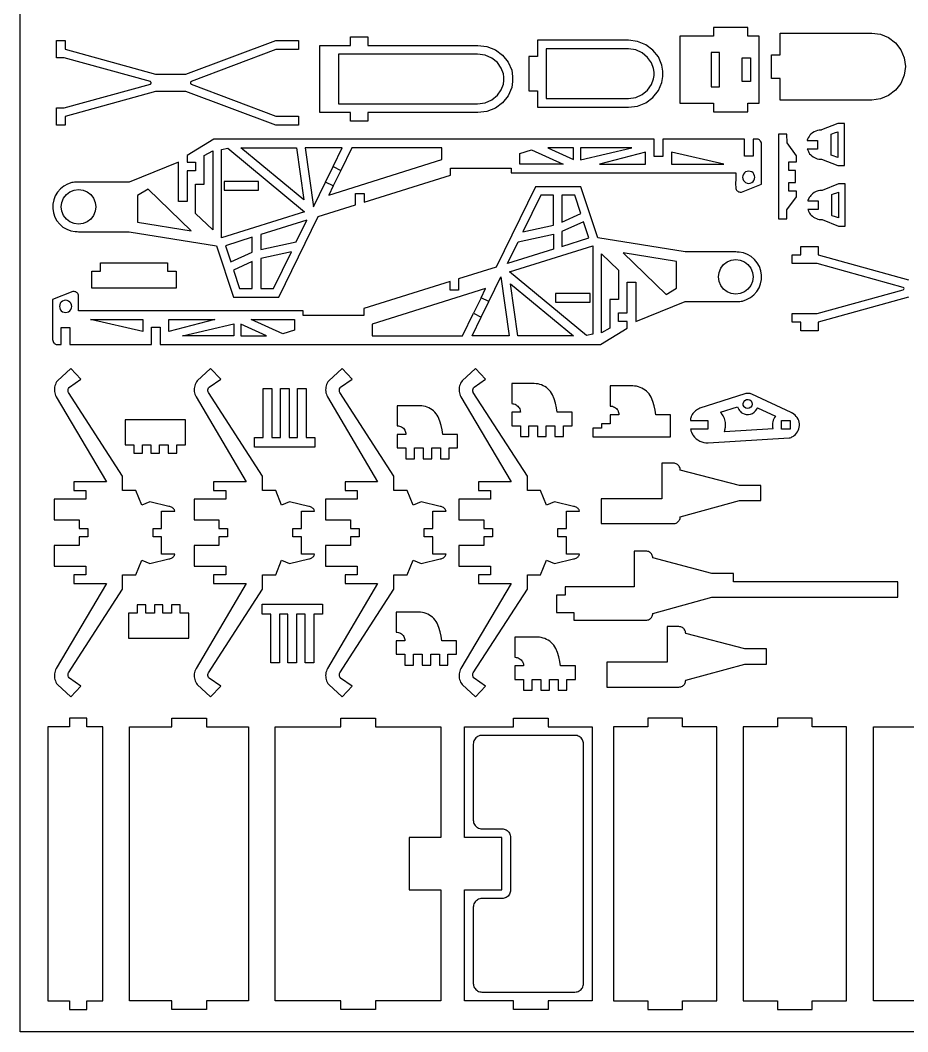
# Model space of a CAD drawing. Extents: x -160 to 304, y -193 to 452.
# Drawn here: x -160.3 to 148.4, y -193.1 to 158.5 of the extents above; entities that cross this region are included whole.
import ezdxf

# ---------------------------------------------------------------- set-up
doc = ezdxf.new("R2010")
doc.units = 0
doc.header["$MEASUREMENT"] = 0
doc.layers.get('0').update_dxf_attribs({"linetype": 'CONTINUOUS'})
doc.layers.add('ENGRAVE', color=1, linetype='CONTINUOUS')
doc.layers.add('LAYER_1', color=18, linetype='CONTINUOUS')

msp = doc.modelspace()

# ---------------------------------------------------------------- linework, layer by layer
msp.add_lwpolyline([(-160.27, -193.09), (-160.27, 452.13), (303.91, 452.13), (303.91, -193.09)], close=True)
at = {"layer": 'ENGRAVE'}
for points in [[(-99.27, 91.29), (-99.27, 101.46), (-96.25, 101.46), (-96.25, 111.45), (-93.34, 113.04), (-93.34, 85.59)], [(-90.33, 82.79), (-90.33, 113.56), (-88.06, 113.95), (-61.37, 91.87)], [(-83.57, 114.14), (-64.21, 114.14), (-61.68, 96.03)], [(-119.43, 88.29), (-100.82, 85.29), (-115.82, 99.7), (-119.43, 97.5)], [(9.92, 71.02), (38.89, 80.11), (38.89, 49.34), (36.61, 48.95)], [(49.38, 77.61), (64.38, 63.19), (67.99, 65.39), (67.99, 74.61)], [(41.89, 49.85), (41.89, 77.3), (47.82, 71.61), (47.82, 61.43), (44.81, 61.43), (44.81, 51.45)], [(12.77, 48.76), (10.23, 66.86), (32.12, 48.76)], [(-0.49, -179.18), (-0.1, -179.25), (0.29, -179.28), (32.63, -179.28), (33.02, -179.25), (33.41, -179.18), (33.78, -179.05), (34.13, -178.88), (34.46, -178.66), (34.75, -178.4), (35.01, -178.1), (35.23, -177.78), (35.41, -177.42), (35.53, -177.05), (35.61, -176.67), (35.64, -176.27), (35.64, -93.08), (35.61, -92.69), (35.53, -92.3), (35.41, -91.93), (35.23, -91.58), (35.01, -91.25), (34.75, -90.95), (34.46, -90.69), (34.13, -90.48), (33.78, -90.3), (33.41, -90.17), (33.02, -90.1), (32.63, -90.07), (0.29, -90.07), (-0.1, -90.1), (-0.49, -90.17), (-0.86, -90.3), (-1.21, -90.48), (-1.54, -90.69), (-1.84, -90.95), (-2.1, -91.25), (-2.31, -91.58), (-2.49, -91.93), (-2.61, -92.3), (-2.69, -92.69), (-2.72, -93.08), (-2.72, -119.55), (-2.69, -119.94), (-2.61, -120.33), (-2.49, -120.7), (-2.31, -121.05), (-2.1, -121.38), (-1.84, -121.67), (-1.54, -121.93), (-1.21, -122.15), (-0.86, -122.33), (-0.49, -122.45), (-0.1, -122.53), (0.29, -122.56), (7.22, -122.56), (7.61, -122.58), (8, -122.66), (8.37, -122.78), (8.73, -122.96), (9.05, -123.18), (9.35, -123.44), (9.61, -123.73), (9.83, -124.06), (10, -124.41), (10.13, -124.79), (10.2, -125.17), (10.23, -125.56), (10.23, -143.79), (10.2, -144.18), (10.13, -144.57), (10, -144.94), (9.83, -145.29), (9.61, -145.62), (9.35, -145.92), (9.05, -146.18), (8.73, -146.39), (8.37, -146.57), (8, -146.69), (7.61, -146.77), (7.22, -146.8), (0.29, -146.8), (-0.1, -146.82), (-0.49, -146.9), (-0.86, -147.03), (-1.21, -147.2), (-1.54, -147.42), (-1.84, -147.68), (-2.1, -147.97), (-2.31, -148.3), (-2.49, -148.65), (-2.61, -149.03), (-2.69, -149.41), (-2.72, -149.8), (-2.72, -176.27), (-2.69, -176.67), (-2.61, -177.05), (-2.49, -177.42), (-2.31, -177.78), (-2.1, -178.1), (-1.84, -178.4), (-1.54, -178.66), (-1.21, -178.88), (-0.86, -179.05)]]:
    msp.add_lwpolyline(points, close=True, dxfattribs=at)
for points in [[(-51.47, 107.59), (-48.27, 114.14), (-61.18, 114.14), (-58.31, 93.66), (-54.12, 102.19)], [(-51.42, 100.87), (-52.99, 97.66), (-13.61, 110.02), (-13.61, 114.14), (-44.92, 114.14), (-48.78, 106.27)], [(2.68, 60.71), (6.86, 69.24), (9.73, 48.76), (-3.17, 48.76), (0.03, 55.31)], [(-0.02, 62.03), (1.55, 65.23), (-37.83, 52.88), (-37.83, 48.76), (-6.52, 48.76), (-2.67, 56.63)]]:
    msp.add_lwpolyline(points, dxfattribs=at)
at = {"layer": 'LAYER_1'}
for points in [[(69.08, 129.65), (80.75, 129.65), (80.75, 126.64), (92.78, 126.64), (92.78, 129.65), (96.73, 129.65), (96.73, 152.95), (92.78, 152.95), (92.78, 155.96), (80.75, 155.96), (80.75, 152.95), (69.08, 152.95)], [(-144.61, 122.05), (-147.62, 122.05), (-147.62, 128.05), (-144.93, 128.05), (-115.02, 136.29), (-114.94, 136.32), (-114.86, 136.38), (-114.8, 136.44), (-114.75, 136.52), (-114.72, 136.61), (-114.71, 136.7), (-114.72, 136.8), (-114.75, 136.88), (-114.8, 136.96), (-114.86, 137.03), (-114.94, 137.08), (-115.02, 137.12), (-144.93, 145.37), (-147.62, 145.37), (-147.62, 151.38), (-144.61, 151.38), (-144.61, 148.37), (-113.2, 139.72), (-102.67, 139.72), (-71.34, 151.37), (-63.48, 151.37), (-63.48, 148.26), (-71.34, 148.26), (-100.79, 137.13), (-100.88, 137.09), (-100.96, 137.04), (-101.02, 136.97), (-101.07, 136.89), (-101.1, 136.81), (-101.11, 136.71), (-101.1, 136.62), (-101.07, 136.53), (-101.02, 136.45), (-100.96, 136.39), (-100.88, 136.33), (-100.79, 136.3), (-71.34, 125.16), (-63.48, 125.16), (-63.48, 122.05), (-71.34, 122.05), (-102.67, 133.71), (-113.2, 133.71), (-144.61, 125.05)], [(-56.04, 126.39), (-56.04, 149.71), (-45.39, 149.71), (-45.39, 152.72), (-39.37, 152.72), (-39.37, 149.71), (-1.13, 149.71), (2.02, 149.32), (4.96, 148.15), (7.49, 146.3), (9.43, 143.88), (10.64, 141.07), (10.94, 138.96), (10.94, 137.15), (10.64, 135.04), (9.43, 132.22), (7.49, 129.81), (4.96, 127.95), (2.02, 126.79), (-1.13, 126.39), (-39.37, 126.39), (-39.37, 123.38), (-45.39, 123.38), (-45.39, 126.39)], [(19.56, 128.21), (51.27, 128.21), (54.37, 128.61), (57.27, 129.77), (59.75, 131.62), (61.66, 134.04), (62.86, 136.85), (63.15, 138.96), (63.15, 140.77), (62.86, 142.89), (61.66, 145.7), (59.75, 148.11), (57.27, 149.97), (54.37, 151.13), (51.27, 151.53), (19.56, 151.53), (19.56, 145.87), (16.56, 145.87), (16.56, 133.88), (19.56, 133.88)], [(103.94, 130.68), (103.94, 138.21), (100.95, 138.21), (100.95, 146.45), (103.95, 146.45), (103.95, 153.99), (135.87, 154.01), (138.89, 153.61), (141.7, 152.45), (144.12, 150.6), (145.97, 148.18), (147.14, 145.37), (147.54, 142.36), (147.14, 139.34), (145.98, 136.53), (144.13, 134.11), (141.71, 132.26), (138.9, 131.09), (135.88, 130.7)], [(22.56, 131.21), (51.2, 131.21), (53.75, 131.58), (56.03, 132.61), (57.91, 134.2), (59.26, 136.12), (59.99, 138.07), (60.14, 139.29), (60.14, 140.45), (59.99, 141.67), (59.26, 143.62), (57.91, 145.54), (56.03, 147.12), (53.75, 148.16), (51.2, 148.53), (22.56, 148.53)], [(1.4, 146.35), (-1.21, 146.71), (-49.59, 146.71), (-49.59, 129.39), (-1.21, 129.39), (1.4, 129.76), (3.73, 130.8), (5.66, 132.38), (7.02, 134.3), (7.78, 136.25), (7.93, 137.47), (7.93, 138.63), (7.78, 139.86), (7.02, 141.81), (5.66, 143.72), (3.73, 145.31)], [(79.94, 135.31), (82.94, 135.31), (82.94, 147.3), (79.94, 147.3)], [(90.72, 137.18), (90.72, 145.42), (93.72, 145.42), (93.72, 137.18)], [(121.7, 111.62), (121.7, 118.85), (122.87, 119.33), (124.09, 119.66), (124.09, 110.81), (123.68, 110.9), (122.47, 111.28)], [(103.37, 89.5), (106.36, 89.5), (106.36, 92.52), (109.7, 97.05), (109.7, 99.11), (106.95, 99.11), (106.95, 102.11), (109.31, 102.11), (109.31, 106.24), (106.95, 106.24), (106.95, 109.24), (109.7, 109.24), (109.7, 111.3), (106.37, 115.84), (106.36, 118.84), (103.37, 118.84)], [(13.41, 108.39), (13.41, 112.19), (17.5, 113.46), (28.51, 108.39)], [(23.23, 114.14), (32.1, 110.05), (32.1, 114.14)], [(34.52, 109.94), (52.43, 114.14), (34.52, 114.14)], [(41.11, 108.39), (57.18, 108.39), (57.18, 112.59)], [(66.2, 108.39), (84.44, 108.39), (66.2, 112.6)], [(-54.12, 102.19), (-51.47, 107.59), (-48.78, 106.27), (-51.42, 100.87)], [(91.54, 102.38), (91.98, 102.04), (92.49, 101.83), (93.04, 101.75), (93.59, 101.83), (94.1, 102.04), (94.54, 102.38), (94.88, 102.82), (95.09, 103.33), (95.17, 103.88), (95.09, 104.43), (94.88, 104.94), (94.54, 105.38), (94.1, 105.72), (93.59, 105.93), (93.04, 106.01), (92.49, 105.93), (91.98, 105.72), (91.54, 105.38), (91.2, 104.94), (90.99, 104.43), (90.91, 103.88), (90.99, 103.33), (91.2, 102.82)], [(-89.39, 99.37), (-77.36, 99.37), (-77.36, 102.38), (-89.39, 102.38)], [(-145.78, 92.06), (-145.99, 93.62), (-145.78, 95.17), (-145.18, 96.63), (-144.23, 97.87), (-142.98, 98.83), (-141.53, 99.43), (-139.97, 99.63), (-138.41, 99.43), (-136.96, 98.83), (-135.72, 97.87), (-134.76, 96.63), (-134.16, 95.17), (-133.95, 93.62), (-134.16, 92.06), (-134.76, 90.61), (-135.72, 89.36), (-136.96, 88.41), (-138.41, 87.8), (-139.97, 87.6), (-141.53, 87.8), (-142.98, 88.41), (-144.23, 89.36), (-145.18, 90.61)], [(123.28, 90.09), (122.1, 90.54), (121.91, 90.63), (121.91, 97.86), (122.49, 98.12), (123.69, 98.53), (124.3, 98.67), (124.3, 89.82)], [(14.54, 84.91), (25.11, 87.22), (25.11, 97.61), (20.77, 97.61)], [(28.12, 88.33), (34.65, 91.25), (32.55, 97.61), (28.12, 97.61)], [(-76.55, 78.75), (-64.3, 81.43), (-60.6, 88.97), (-76.55, 83.97)], [(37.45, 82.8), (35.6, 88.38), (28.12, 85.03), (28.12, 79.87)], [(-87.05, 74.52), (-79.56, 77.86), (-79.56, 83.02), (-88.89, 80.1)], [(9.16, 73.92), (12.86, 81.47), (25.11, 84.14), (25.11, 78.93)], [(-76.55, 65.28), (-72.21, 65.28), (-65.99, 77.98), (-76.55, 75.67)], [(-135.38, 65.35), (-135.38, 71.23), (-132.37, 71.23), (-132.37, 74.1), (-109.06, 74.1), (-109.06, 71.23), (-106.05, 71.23), (-106.05, 65.35)], [(-83.99, 65.28), (-79.56, 65.28), (-79.56, 74.57), (-86.1, 71.65)], [(83.32, 66.27), (82.72, 67.72), (82.51, 69.28), (82.72, 70.84), (83.32, 72.29), (84.27, 73.53), (85.52, 74.49), (86.97, 75.09), (88.53, 75.3), (90.09, 75.09), (91.54, 74.49), (92.78, 73.53), (93.74, 72.29), (94.34, 70.84), (94.55, 69.28), (94.34, 67.72), (93.74, 66.27), (92.78, 65.02), (91.54, 64.07), (90.09, 63.47), (88.53, 63.26), (86.97, 63.47), (85.52, 64.07), (84.27, 65.02)], [(25.91, 63.52), (25.91, 60.51), (37.95, 60.51), (37.95, 63.52)], [(-145.55, 57.17), (-145.03, 56.96), (-144.48, 56.89), (-143.93, 56.96), (-143.42, 57.17), (-142.98, 57.51), (-142.64, 57.95), (-142.43, 58.46), (-142.36, 59.01), (-142.43, 59.56), (-142.64, 60.08), (-142.98, 60.52), (-143.42, 60.86), (-143.93, 61.07), (-144.48, 61.14), (-145.03, 61.07), (-145.55, 60.86), (-145.99, 60.52), (-146.32, 60.08), (-146.54, 59.56), (-146.61, 59.01), (-146.54, 58.46), (-146.32, 57.95), (-145.99, 57.51)], [(-2.67, 56.63), (0.03, 55.31), (2.68, 60.71), (-0.02, 62.03)], [(-135.88, 54.5), (-117.64, 54.5), (-117.64, 50.3)], [(-108.62, 50.3), (-108.62, 54.5), (-92.55, 54.5)], [(-103.87, 48.76), (-85.96, 52.96), (-85.96, 48.76)], [(-83.54, 48.76), (-74.67, 48.76), (-83.54, 52.85)], [(-79.95, 54.5), (-64.85, 54.5), (-64.85, 50.71), (-68.94, 49.43)], [(-147.32, -72.42), (-142.68, -76.74), (-139.14, -72.95), (-143.18, -70.19), (-143.29, -70.06), (-143.47, -69.77), (-143.59, -69.45), (-143.63, -69.11), (-143.6, -68.77), (-143.56, -68.61), (-143.43, -68.3), (-124.65, -39.31), (-124.65, -34.29), (-120.05, -34.29), (-118, -29.24), (-115.22, -30.37), (-108.56, -28.74), (-108.27, -28.7), (-107.99, -28.63), (-107.72, -28.52), (-107.46, -28.37), (-107.23, -28.2), (-107.01, -28), (-106.83, -27.77), (-106.67, -27.52), (-106.51, -27.13), (-111.09, -27.13), (-111.09, -21.13), (-114.09, -21.13), (-114.09, -18.13), (-111.09, -18.13), (-111.09, -12.12), (-106.51, -12.12), (-106.67, -11.74), (-106.83, -11.49), (-107.01, -11.27), (-107.23, -11.06), (-107.46, -10.89), (-107.72, -10.75), (-107.99, -10.64), (-108.27, -10.56), (-108.56, -10.52), (-115.22, -8.9), (-118, -10.02), (-120.05, -4.97), (-124.65, -4.97), (-124.65, 0.04), (-143.43, 29.03), (-143.56, 29.35), (-143.6, 29.51), (-143.63, 29.85), (-143.59, 30.19), (-143.47, 30.51), (-143.29, 30.79), (-143.18, 30.92), (-139.14, 33.68), (-142.68, 37.48), (-147.32, 33.16), (-147.6, 32.76), (-147.85, 32.33), (-148.05, 31.88), (-148.2, 31.42), (-148.31, 30.94), (-148.37, 30.45), (-148.39, 29.96), (-148.36, 29.47), (-148.27, 28.98), (-148.15, 28.51), (-147.97, 28.05), (-147.76, 27.61), (-130.31, -1.97), (-141.64, -1.97), (-141.64, -4.97), (-137.41, -4.97), (-137.41, -7.97), (-148.43, -7.97), (-148.43, -15.12), (-139.78, -15.12), (-139.78, -18.13), (-136.77, -18.13), (-136.77, -21.13), (-139.78, -21.13), (-139.78, -24.14), (-148.43, -24.14), (-148.43, -31.29), (-137.41, -31.29), (-137.41, -34.29), (-141.64, -34.29), (-141.64, -37.29), (-130.31, -37.29), (-147.76, -66.87), (-147.97, -67.31), (-148.15, -67.77), (-148.27, -68.25), (-148.36, -68.73), (-148.39, -69.22), (-148.37, -69.71), (-148.31, -70.2), (-148.2, -70.68), (-148.05, -71.14), (-147.85, -71.59), (-147.6, -72.02)], [(-98.71, -72.42), (-94.06, -76.74), (-90.53, -72.95), (-94.56, -70.19), (-94.77, -69.92), (-94.92, -69.61), (-95, -69.28), (-95.01, -68.94), (-94.95, -68.61), (-94.81, -68.3), (-76.04, -39.31), (-76.04, -34.29), (-71.44, -34.29), (-69.39, -29.24), (-66.61, -30.37), (-59.94, -28.74), (-59.65, -28.7), (-59.37, -28.63), (-59.1, -28.52), (-58.85, -28.37), (-58.61, -28.2), (-58.4, -28), (-58.21, -27.77), (-58.06, -27.52), (-57.9, -27.13), (-62.47, -27.13), (-62.47, -21.13), (-65.47, -21.13), (-65.47, -18.13), (-62.47, -18.13), (-62.47, -12.12), (-57.9, -12.12), (-58.06, -11.74), (-58.21, -11.49), (-58.4, -11.27), (-58.61, -11.06), (-58.85, -10.89), (-59.1, -10.75), (-59.37, -10.64), (-59.65, -10.56), (-59.94, -10.52), (-66.61, -8.9), (-69.39, -10.02), (-71.44, -4.97), (-76.04, -4.97), (-76.04, 0.04), (-94.81, 29.03), (-94.95, 29.35), (-95.01, 29.68), (-95, 30.02), (-94.92, 30.35), (-94.77, 30.66), (-94.56, 30.92), (-90.53, 33.68), (-94.06, 37.48), (-98.71, 33.16), (-98.99, 32.76), (-99.23, 32.33), (-99.43, 31.88), (-99.59, 31.42), (-99.7, 30.94), (-99.76, 30.45), (-99.77, 29.96), (-99.74, 29.47), (-99.66, 28.98), (-99.53, 28.51), (-99.36, 28.05), (-99.14, 27.61), (-81.69, -1.97), (-93.03, -1.97), (-93.03, -4.97), (-88.8, -4.97), (-88.8, -7.97), (-99.81, -7.97), (-99.81, -15.12), (-91.17, -15.12), (-91.17, -18.13), (-88.16, -18.13), (-88.16, -21.13), (-91.17, -21.13), (-91.17, -24.14), (-99.81, -24.14), (-99.81, -31.29), (-88.8, -31.29), (-88.8, -34.29), (-93.03, -34.29), (-93.03, -37.29), (-81.69, -37.29), (-99.14, -66.87), (-99.36, -67.31), (-99.53, -67.77), (-99.66, -68.25), (-99.74, -68.73), (-99.77, -69.22), (-99.76, -69.71), (-99.7, -70.2), (-99.59, -70.68), (-99.43, -71.14), (-99.23, -71.59), (-98.99, -72.02)], [(-52.99, -72.42), (-48.35, -76.74), (-44.81, -72.95), (-48.85, -70.19), (-48.96, -70.06), (-49.14, -69.77), (-49.26, -69.45), (-49.29, -69.28), (-49.3, -68.94), (-49.23, -68.61), (-49.1, -68.3), (-30.32, -39.31), (-30.32, -34.29), (-25.72, -34.29), (-23.67, -29.24), (-20.89, -30.37), (-14.23, -28.74), (-13.94, -28.7), (-13.66, -28.63), (-13.39, -28.52), (-13.13, -28.37), (-12.9, -28.2), (-12.68, -28), (-12.5, -27.77), (-12.34, -27.52), (-12.18, -27.13), (-16.76, -27.13), (-16.76, -21.13), (-19.76, -21.13), (-19.76, -18.13), (-16.76, -18.13), (-16.76, -12.12), (-12.18, -12.12), (-12.34, -11.74), (-12.5, -11.49), (-12.68, -11.27), (-12.9, -11.06), (-13.13, -10.89), (-13.39, -10.75), (-13.66, -10.64), (-13.94, -10.56), (-14.23, -10.52), (-20.89, -8.9), (-23.67, -10.02), (-25.72, -4.97), (-30.32, -4.97), (-30.32, 0.04), (-49.1, 29.03), (-49.23, 29.35), (-49.3, 29.68), (-49.29, 30.02), (-49.21, 30.35), (-49.06, 30.66), (-48.85, 30.92), (-44.81, 33.68), (-48.35, 37.48), (-52.99, 33.16), (-53.27, 32.76), (-53.52, 32.33), (-53.72, 31.88), (-53.87, 31.42), (-53.98, 30.94), (-54.04, 30.45), (-54.06, 29.96), (-54.03, 29.47), (-53.94, 28.98), (-53.82, 28.51), (-53.64, 28.05), (-53.43, 27.61), (-35.98, -1.97), (-47.31, -1.97), (-47.31, -4.97), (-43.08, -4.97), (-43.08, -7.97), (-54.1, -7.97), (-54.1, -15.12), (-45.45, -15.12), (-45.45, -18.13), (-42.44, -18.13), (-42.44, -21.13), (-45.45, -21.13), (-45.45, -24.14), (-54.1, -24.14), (-54.1, -31.29), (-43.08, -31.29), (-43.08, -34.29), (-47.31, -34.29), (-47.31, -37.29), (-35.98, -37.29), (-53.43, -66.87), (-53.64, -67.31), (-53.82, -67.77), (-53.94, -68.25), (-54.03, -68.73), (-54.06, -69.22), (-54.04, -69.71), (-53.98, -70.2), (-53.87, -70.68), (-53.72, -71.14), (-53.52, -71.59), (-53.27, -72.02)], [(-1.96, -76.74), (1.58, -72.95), (-2.46, -70.19), (-2.57, -70.06), (-2.75, -69.77), (-2.86, -69.45), (-2.9, -69.28), (-2.9, -68.94), (-2.84, -68.61), (-2.71, -68.3), (16.07, -39.31), (16.07, -34.29), (20.67, -34.29), (22.72, -29.24), (25.5, -30.37), (32.16, -28.74), (32.45, -28.7), (32.74, -28.63), (33.01, -28.52), (33.26, -28.37), (33.5, -28.2), (33.71, -28), (33.89, -27.77), (34.05, -27.52), (34.21, -27.13), (29.63, -27.13), (29.63, -21.13), (26.63, -21.13), (26.63, -18.13), (29.63, -18.13), (29.63, -12.12), (34.21, -12.12), (34.05, -11.74), (33.89, -11.49), (33.71, -11.27), (33.5, -11.06), (33.26, -10.89), (33.01, -10.75), (32.74, -10.64), (32.45, -10.56), (32.16, -10.52), (25.5, -8.9), (22.72, -10.02), (20.67, -4.97), (16.07, -4.97), (16.07, 0.04), (-2.71, 29.03), (-2.78, 29.19), (-2.88, 29.51), (-2.9, 29.68), (-2.9, 30.02), (-2.82, 30.35), (-2.67, 30.66), (-2.46, 30.92), (1.58, 33.68), (-1.96, 37.48), (-6.6, 33.16), (-6.88, 32.76), (-7.12, 32.33), (-7.32, 31.88), (-7.48, 31.42), (-7.59, 30.94), (-7.65, 30.45), (-7.67, 29.96), (-7.63, 29.47), (-7.55, 28.98), (-7.43, 28.51), (-7.25, 28.05), (-7.04, 27.61), (10.42, -1.97), (-0.92, -1.97), (-0.92, -4.97), (3.31, -4.97), (3.31, -7.97), (-7.71, -7.97), (-7.71, -15.12), (0.94, -15.12), (0.94, -18.13), (3.95, -18.13), (3.95, -21.13), (0.94, -21.13), (0.94, -24.14), (-7.71, -24.14), (-7.71, -31.29), (3.31, -31.29), (3.31, -34.29), (-0.92, -34.29), (-0.92, -37.29), (10.42, -37.29), (-7.04, -66.87), (-7.25, -67.31), (-7.43, -67.77), (-7.55, -68.25), (-7.63, -68.73), (-7.67, -69.22), (-7.65, -69.71), (-7.59, -70.2), (-7.48, -70.68), (-7.32, -71.14), (-7.12, -71.59), (-6.88, -72.02), (-6.6, -72.42)], [(13.64, 22.2), (10.64, 22.2), (10.64, 17.5), (13.64, 17.5), (13.64, 13.74), (16.64, 13.74), (16.64, 17.5), (19.64, 17.5), (19.64, 13.74), (22.64, 13.74), (22.64, 17.5), (25.64, 17.5), (25.64, 13.74), (28.64, 13.74), (28.64, 17.5), (31.64, 17.5), (31.64, 22.2), (26.46, 22.2), (26.26, 23.79), (25.9, 25.33), (25.42, 26.83), (24.83, 28.3), (24.51, 28.87), (24.13, 29.4), (23.71, 29.9), (23.25, 30.36), (22.74, 30.77), (22.2, 31.14), (21.63, 31.45), (21.03, 31.71), (20.41, 31.91), (19.78, 32.06), (19.13, 32.15), (18.48, 32.18), (10.64, 32.18), (10.64, 25.21), (11.03, 25.19), (11.42, 25.11), (11.79, 24.98), (12.14, 24.81), (12.47, 24.59), (12.76, 24.33), (13.02, 24.04), (13.24, 23.71), (13.42, 23.36), (13.54, 22.98), (13.62, 22.6)], [(-78.8, 10.07), (-78.8, 13.45), (-75.8, 13.45), (-75.8, 30.44), (-72.8, 30.44), (-72.8, 13.45), (-69.8, 13.45), (-69.8, 30.44), (-66.8, 30.44), (-66.8, 13.45), (-63.8, 13.45), (-63.8, 30.44), (-60.8, 30.44), (-60.8, 13.45), (-57.8, 13.45), (-57.8, 10.07)], [(38.87, 13.68), (65.9, 13.68), (65.9, 21.38), (60.72, 21.38), (60.52, 22.97), (60.16, 24.51), (59.68, 26.01), (59.1, 27.48), (58.77, 28.04), (58.39, 28.57), (57.96, 29.06), (57.49, 29.52), (56.99, 29.93), (56.45, 30.29), (55.88, 30.6), (55.28, 30.87), (54.67, 31.07), (54.03, 31.23), (53.39, 31.32), (52.74, 31.36), (44.9, 31.36), (44.9, 24.39), (45.29, 24.37), (45.68, 24.29), (46.05, 24.16), (46.4, 23.99), (46.73, 23.77), (47.03, 23.51), (47.29, 23.22), (47.51, 22.89), (47.68, 22.54), (47.81, 22.16), (47.88, 21.78), (47.91, 21.38), (44.9, 21.38), (44.9, 18.18), (41.87, 18.18), (41.87, 16.68), (38.87, 16.68)], [(-26.16, 6.05), (-23.16, 6.05), (-23.16, 9.81), (-20.16, 9.81), (-20.16, 6.05), (-17.16, 6.05), (-17.16, 9.81), (-14.16, 9.81), (-14.16, 6.05), (-11.16, 6.05), (-11.16, 9.81), (-8.16, 9.81), (-8.16, 14.51), (-13.34, 14.51), (-13.54, 16.09), (-13.9, 17.63), (-14.37, 19.14), (-14.96, 20.61), (-15.28, 21.18), (-15.66, 21.71), (-16.08, 22.21), (-16.55, 22.66), (-17.05, 23.08), (-17.59, 23.44), (-18.16, 23.75), (-18.76, 24.02), (-19.38, 24.22), (-20.02, 24.37), (-20.66, 24.46), (-21.32, 24.49), (-29.16, 24.49), (-29.16, 17.52), (-28.76, 17.49), (-28.38, 17.42), (-28, 17.29), (-27.65, 17.12), (-27.32, 16.9), (-27.03, 16.64), (-26.77, 16.34), (-26.55, 16.01), (-26.38, 15.66), (-26.25, 15.29), (-26.17, 14.9), (-26.15, 14.51), (-29.16, 14.51), (-29.16, 9.81), (-26.16, 9.81)], [(-123.8, 10.88), (-120.8, 10.88), (-120.8, 8.02), (-117.8, 8.02), (-117.8, 10.88), (-114.8, 10.88), (-114.8, 8.02), (-111.8, 8.02), (-111.8, 10.88), (-108.8, 10.88), (-108.8, 8.02), (-105.8, 8.02), (-105.8, 10.88), (-102.8, 10.88), (-102.8, 19.57), (-123.8, 19.57)], [(104.47, 16.33), (104.47, 19.33), (107.47, 19.33), (107.47, 16.33)], [(41.79, -7.84), (41.79, -16.49), (66.89, -16.49), (67.19, -16.47), (67.49, -16.41), (67.79, -16.31), (68.06, -16.17), (68.32, -16), (68.55, -15.8), (68.75, -15.57), (68.92, -15.31), (69.06, -15.03), (69.16, -14.74), (69.22, -14.44), (69.24, -14.14), (89.82, -8.48), (97.31, -8.48), (97.31, -3.21), (89.82, -3.21), (69.24, 2.15), (69.22, 2.46), (69.16, 2.76), (69.06, 3.05), (68.92, 3.33), (68.75, 3.58), (68.55, 3.82), (68.32, 4.02), (68.06, 4.19), (67.79, 4.33), (67.49, 4.42), (67.19, 4.48), (66.89, 4.5), (62.79, 4.5), (62.79, -7.84)], [(26.2, -47.38), (32.23, -47.38), (32.23, -50.05), (57.33, -50.05), (57.64, -50.03), (57.94, -49.97), (58.23, -49.87), (58.51, -49.74), (58.76, -49.57), (58.99, -49.36), (59.2, -49.13), (59.37, -48.88), (59.5, -48.6), (59.6, -48.31), (59.66, -48.01), (59.68, -47.7), (80.26, -42.05), (144.91, -42.05), (144.91, -36.77), (87.76, -36.77), (87.76, -33.77), (80.26, -33.77), (59.68, -28.41), (59.66, -28.1), (59.6, -27.8), (59.5, -27.51), (59.37, -27.23), (59.2, -26.97), (58.99, -26.74), (58.76, -26.54), (58.51, -26.37), (58.23, -26.23), (57.94, -26.13), (57.64, -26.08), (57.33, -26.05), (53.23, -26.05), (53.23, -38.4), (29.21, -38.4), (29.21, -41.4), (26.2, -41.4)], [(-122.62, -56.3), (-101.62, -56.3), (-101.62, -47.61), (-104.62, -47.61), (-104.62, -44.75), (-107.62, -44.75), (-107.62, -47.61), (-110.62, -47.61), (-110.62, -44.75), (-113.62, -44.75), (-113.62, -47.61), (-116.62, -47.61), (-116.62, -44.75), (-119.62, -44.75), (-119.62, -47.61), (-122.62, -47.61)], [(-73.16, -64.89), (-73.16, -47.9), (-76.16, -47.9), (-76.16, -44.52), (-55.16, -44.52), (-55.16, -47.9), (-58.16, -47.9), (-58.16, -64.89), (-61.16, -64.89), (-61.16, -47.9), (-64.16, -47.9), (-64.16, -64.89), (-67.16, -64.89), (-67.16, -47.9), (-70.16, -47.9), (-70.16, -64.89)], [(-26.53, -65.65), (-23.53, -65.65), (-23.53, -61.89), (-20.53, -61.89), (-20.53, -65.65), (-17.53, -65.65), (-17.53, -61.89), (-14.53, -61.89), (-14.53, -65.65), (-11.53, -65.65), (-11.53, -61.89), (-8.53, -61.89), (-8.53, -57.19), (-13.71, -57.19), (-13.91, -55.61), (-14.27, -54.07), (-14.75, -52.56), (-15.33, -51.09), (-15.66, -50.53), (-16.03, -49.99), (-16.45, -49.5), (-16.92, -49.04), (-17.43, -48.63), (-17.97, -48.26), (-18.54, -47.95), (-19.14, -47.69), (-19.76, -47.48), (-20.39, -47.34), (-21.04, -47.25), (-21.69, -47.22), (-29.53, -47.22), (-29.53, -54.19), (-29.14, -54.21), (-28.75, -54.29), (-28.38, -54.41), (-28.03, -54.59), (-27.7, -54.81), (-27.4, -55.07), (-27.14, -55.36), (-26.92, -55.69), (-26.75, -56.04), (-26.62, -56.42), (-26.55, -56.8), (-26.52, -57.19), (-29.53, -57.19), (-29.53, -61.89), (-26.53, -61.89)], [(43.69, -64.63), (43.69, -73.28), (68.79, -73.28), (69.1, -73.26), (69.4, -73.2), (69.69, -73.1), (69.97, -72.97), (70.22, -72.79), (70.45, -72.59), (70.66, -72.36), (70.83, -72.11), (70.96, -71.83), (71.06, -71.54), (71.12, -71.24), (71.14, -70.93), (91.72, -65.28), (99.22, -65.28), (99.22, -60), (91.72, -60), (71.14, -54.64), (71.12, -54.33), (71.06, -54.03), (70.96, -53.74), (70.83, -53.47), (70.66, -53.21), (70.45, -52.98), (70.22, -52.78), (69.97, -52.61), (69.69, -52.47), (69.4, -52.37), (69.1, -52.31), (68.79, -52.29), (64.69, -52.29), (64.69, -64.63)], [(14.78, -74.41), (17.78, -74.41), (17.78, -70.65), (20.78, -70.65), (20.78, -74.41), (23.78, -74.41), (23.78, -70.65), (26.78, -70.65), (26.78, -74.41), (29.78, -74.41), (29.78, -70.65), (32.78, -70.65), (32.78, -65.95), (27.6, -65.95), (27.4, -64.37), (27.04, -62.83), (26.56, -61.32), (25.98, -59.85), (25.65, -59.28), (25.28, -58.75), (24.86, -58.25), (24.39, -57.8), (23.88, -57.38), (23.34, -57.02), (22.77, -56.7), (22.17, -56.44), (21.55, -56.24), (20.92, -56.09), (20.27, -56), (19.62, -55.97), (11.78, -55.97), (11.78, -62.94), (12.17, -62.97), (12.56, -63.04), (12.93, -63.17), (13.28, -63.34), (13.61, -63.56), (13.91, -63.82), (14.17, -64.12), (14.39, -64.44), (14.56, -64.8), (14.69, -65.17), (14.76, -65.56), (14.79, -65.95), (11.78, -65.95), (11.78, -70.65), (14.78, -70.65)], [(-150.71, -182.29), (-143.18, -182.29), (-143.18, -185.3), (-137.16, -185.3), (-137.16, -182.29), (-131.59, -182.29), (-131.59, -87.06), (-137.16, -87.06), (-137.16, -84.06), (-143.18, -84.06), (-143.18, -87.06), (-150.71, -87.06)], [(-122.22, -182.29), (-122.22, -87.06), (-107.56, -87.06), (-107.56, -84.06), (-95.53, -84.06), (-95.53, -87.06), (-80.87, -87.06), (-80.87, -182.29), (-95.53, -182.29), (-95.53, -185.3), (-107.56, -185.3), (-107.56, -182.29)], [(-48.79, -185.3), (-48.79, -182.29), (-71.56, -182.29), (-71.56, -87.06), (-48.79, -87.06), (-48.79, -84.06), (-36.75, -84.06), (-36.75, -87.06), (-13.98, -87.06), (-13.98, -125.56), (-25.02, -125.56), (-25.02, -143.79), (-13.98, -143.79), (-13.98, -182.29), (-36.75, -182.29), (-36.75, -185.3)], [(-5.73, -182.29), (-5.73, -143.79), (7.22, -143.79), (7.22, -125.56), (-5.73, -125.56), (-5.73, -87.06), (11.27, -87.06), (11.27, -84.06), (23.3, -84.06), (23.3, -87.06), (38.64, -87.06), (38.64, -182.29), (23.3, -182.29), (23.3, -185.3), (11.27, -185.3), (11.27, -182.29)], [(46.08, -182.29), (58, -182.29), (58, -185.3), (70.03, -185.3), (70.03, -182.29), (81.95, -182.29), (81.95, -87.06), (70.03, -87.06), (70.03, -84.06), (58, -84.06), (58, -87.06), (46.08, -87.06)], [(91.15, -182.29), (103.07, -182.29), (103.07, -185.3), (115.1, -185.3), (115.1, -182.29), (127.02, -182.29), (127.02, -87.06), (115.1, -87.06), (115.1, -84.06), (103.07, -84.06), (103.07, -87.06), (91.15, -87.06)], [(136.4, -182.29), (136.4, -87.06), (157.12, -87.06), (157.12, -84.06), (169.15, -84.06), (169.15, -87.06), (189.87, -87.06), (189.87, -182.29), (169.15, -182.29), (169.15, -185.3), (157.12, -185.3), (157.12, -182.29)]]:
    msp.add_lwpolyline(points, close=True, dxfattribs=at)
for points in [[(126.35, 107.93), (126.35, 122.54), (124.09, 122.54), (118.4, 120.32, -0.053792), (118.11, 120.3, 0.06757), (116.98, 120.17, 0.134573), (114.7, 118.88, 0.091442), (113.53, 117.18, 0.026852), (113.46, 116.99, 0.018158), (113.38, 116.71), (116.98, 116.71), (116.98, 113.71), (113.38, 113.71, 0.020263), (113.78, 112.82, 0.052267), (114.24, 112.09, 0.21381), (117.92, 110.16, 0.039966), (118.16, 110.16, -0.073157), (118.4, 110.15), (124.09, 107.93)], [(-92.06, 80.1), (-86.16, 62.27), (-70.33, 62.27), (-56.64, 90.21), (-43.63, 94.3), (-43.63, 98.25), (-40.62, 98.25), (-40.62, 95.24), (-10.61, 104.66), (-10.61, 107.01), (10.4, 107.01), (10.4, 105.38), (88.53, 105.38, -0.002863), (88.51, 102.05, 0.011045), (88.53, 100.25, 0.190421), (88.98, 99.2, 0.190421), (90.03, 98.75, 0.008181), (90.5, 98.74, 0.046914), (90.58, 98.75), (97.55, 101.49), (97.55, 115.34, 0.193592), (96.95, 116.71, 0.165668), (96.05, 117.14, 0.040611), (95.52, 117.16, -0.010523), (94.54, 117.14), (94.54, 111.26), (91.54, 111.26), (91.54, 117.14), (63.19, 117.14), (63.19, 111.14), (60.19, 111.14), (60.19, 117.14), (-92.98, 117.14), (-102.27, 111.48), (-102.27, 109.14), (-99.26, 109.13), (-99.27, 106.13), (-102.27, 106.13), (-102.27, 95.47), (-105.27, 95.47), (-105.28, 109.14), (-122.35, 102.24), (-139.97, 102.24, 0.019668), (-141.43, 102.16, 0.033667), (-142.28, 102.03, 0.853868), (-141.13, 85, 0.016829), (-140.97, 85, 0.002839), (-139.97, 84.98), (-122.35, 84.98)], [(-145.99, 45.75), (-145.99, 51.63), (-142.98, 51.63), (-142.98, 45.75), (-114.64, 45.75), (-114.64, 51.75), (-111.63, 51.75), (-111.63, 45.75), (41.54, 45.75), (50.83, 51.41), (50.83, 53.76), (47.82, 53.76), (47.82, 56.77), (50.83, 56.76), (50.83, 67.43), (53.83, 67.43), (53.84, 53.76), (70.9, 60.66), (88.53, 60.66, 0.019668), (89.99, 60.73, 0.033667), (90.84, 60.87, 0.36885), (97.53, 69.87, 0.368849), (89.69, 77.89, 0.016829), (89.52, 77.9, 0.002839), (88.53, 77.92), (70.9, 77.92), (40.62, 82.8), (34.72, 100.62), (18.89, 100.62), (5.2, 72.68), (-7.81, 68.6), (-7.81, 64.65), (-10.82, 64.65), (-10.82, 67.66), (-40.84, 58.24), (-40.84, 55.88), (-61.84, 55.88), (-61.84, 57.51), (-139.97, 57.51, -0.002863), (-139.95, 60.85, 0.011045), (-139.97, 62.65, 0.190421), (-140.43, 63.69, 0.190421), (-141.47, 64.15, 0.008181), (-141.94, 64.16, 0.046914), (-142.02, 64.15), (-148.99, 61.41), (-148.99, 47.56, 0.193592), (-148.4, 46.19, 0.165668), (-147.49, 45.75, 0.040611), (-146.96, 45.73, -0.010523)], [(126.56, 86.94), (126.56, 101.55), (124.3, 101.55), (118.61, 99.33, -0.053792), (118.33, 99.31, 0.06757), (117.19, 99.18, 0.154821), (114.64, 97.59, 0.074243), (113.71, 96.12, 0.027195), (113.64, 95.92, 0.027972), (113.59, 95.72), (117.2, 95.72), (117.2, 92.72), (113.59, 92.72, 0.020263), (113.99, 91.83, 0.052267), (114.45, 91.1, 0.21381), (118.13, 89.17, 0.039966), (118.37, 89.17, -0.073157), (118.61, 89.16), (124.3, 86.94)], [(72.8, 19.33), (78.78, 19.33), (78.78, 16.33), (72.8, 16.33, 0.016449), (73.13, 15.29, 0.076543), (73.77, 14.09, 0.119072), (76.01, 12.23, 0.116789), (78.9, 11.58), (107.14, 13.29, 0.061524), (107.81, 13.5, 0.059423), (108.87, 14.14, 0.250186), (110.65, 18.18, 0.250186), (108.28, 21.91, 0.012904), (108.19, 21.96, 0.00354), (107.85, 22.13), (94.09, 28.51, 0.079054), (92.92, 28.78, 0.080221), (91.74, 28.67), (76.05, 23.59, 0.079665), (74.6, 22.73, 0.074679), (73.4, 21.39, 0.030684), (73.17, 20.98, 0.035288), (73.01, 20.6, 0.009209), (72.84, 20.01, 0.034821), (72.8, 19.86, 0.052258), (72.79, 19.59, -0.017405)], [(91.44, 24.16, -0.967799), (93.87, 26.16, -0.967799), (91.57, 24.01, -0.016364), (91.5, 24.08, -0.016364)], [(83.22, 22.23), (89.15, 24.15, 0.054826), (89.6, 23.18, 0.127672), (90.85, 21.94, 0.198912), (93.64, 21.57, 0.19941), (95.87, 23.29, 0.025267), (95.98, 23.51, -0.008421), (96.09, 23.73), (102.36, 20.82, 0.104495), (101.42, 18.92, 0.112436), (101.36, 16.96, 0.021636), (101.43, 16.69, -0.007211), (101.5, 16.42), (84.62, 15.47, 0.008878), (84.91, 16.74, 0.065383), (85.02, 18.17, 0.078347), (84.61, 20.1, 0.079906), (83.64, 21.76, 0.016985), (83.43, 22, -0.005661)]]:
    msp.add_lwpolyline(points, format="xyb", close=True, dxfattribs=at)
msp.add_lwpolyline([(148.61, 62.22), (117.2, 53.57), (117.2, 50.56), (111.18, 50.56), (111.18, 53.56), (108.18, 53.56), (108.18, 56.57), (116.88, 56.57), (146.79, 64.8, 0.322393), (147.09, 65.22, 0.322302), (146.79, 65.63), (116.88, 73.89), (108.17, 73.89), (108.17, 76.88), (111.18, 76.88), (111.18, 79.88), (117.2, 79.88), (117.2, 76.89), (148.61, 68.24)], format="xyb", dxfattribs=at)

doc.saveas('drawing.dxf')
